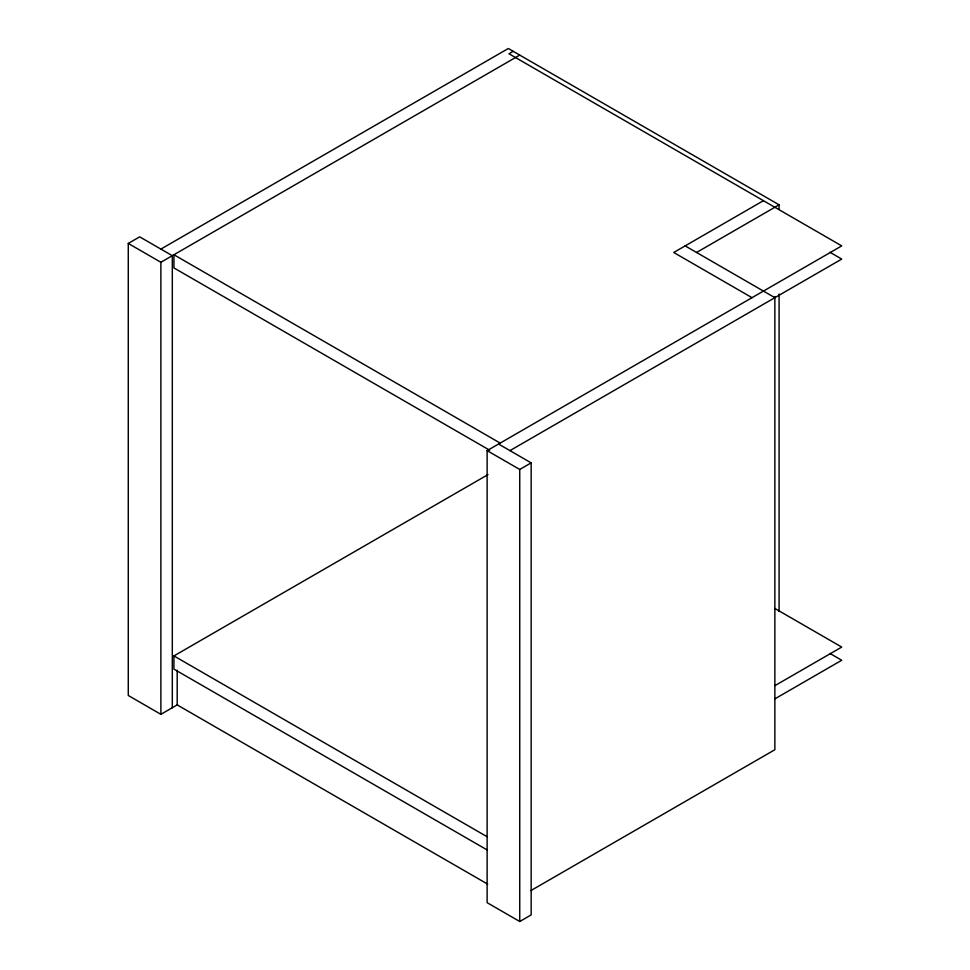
<?xml version="1.0" encoding="UTF-8"?>
<svg xmlns="http://www.w3.org/2000/svg" width="970" height="970" viewBox="0 0 970 970"><rect width="100%" height="100%" fill="white"/><g stroke="black" fill="none" stroke-linecap="round" stroke-linejoin="round"><path stroke-width="1.45" d="M177.546 704.693L160.887 714.32L128.27 695.478L128.27 243.446L139.68 236.85L172.308 255.68L172.308 707.724M160.887 249.096L508.328 48.5L779.092 204.828L779.092 209.362M513.215 51.325L508.983 53.774L841.73 245.883L487.122 450.626L487.122 902.67L519.738 921.5L531.16 914.904L531.16 462.872L498.544 444.03M128.27 243.446L160.887 262.276L519.738 55.096M763.438 200.681L673.726 252.479L752.017 297.681M696.557 252.479L779.092 204.828M509.953 450.626L841.73 259.075L829.944 252.261M487.073 849.902L173.933 669.118L173.933 655.926L488.019 474.597M487.122 450.626L519.738 469.456L531.16 462.872M774.994 685.608L841.73 647.075L774.921 608.493M774.994 698.788L841.73 660.255L829.944 653.453M530.942 890.557L774.86 749.725L774.86 296.481M685.147 245.883L774.86 297.681M500.168 443.084L173.933 254.746L173.933 267.926L489.692 450.225M173.933 655.926L487.073 836.71M487.716 884.167L177.195 704.899L177.195 670.246M779.092 294.031L779.092 611.512M519.738 469.456L519.738 921.5M160.887 262.276L160.887 714.32"/></g></svg>
